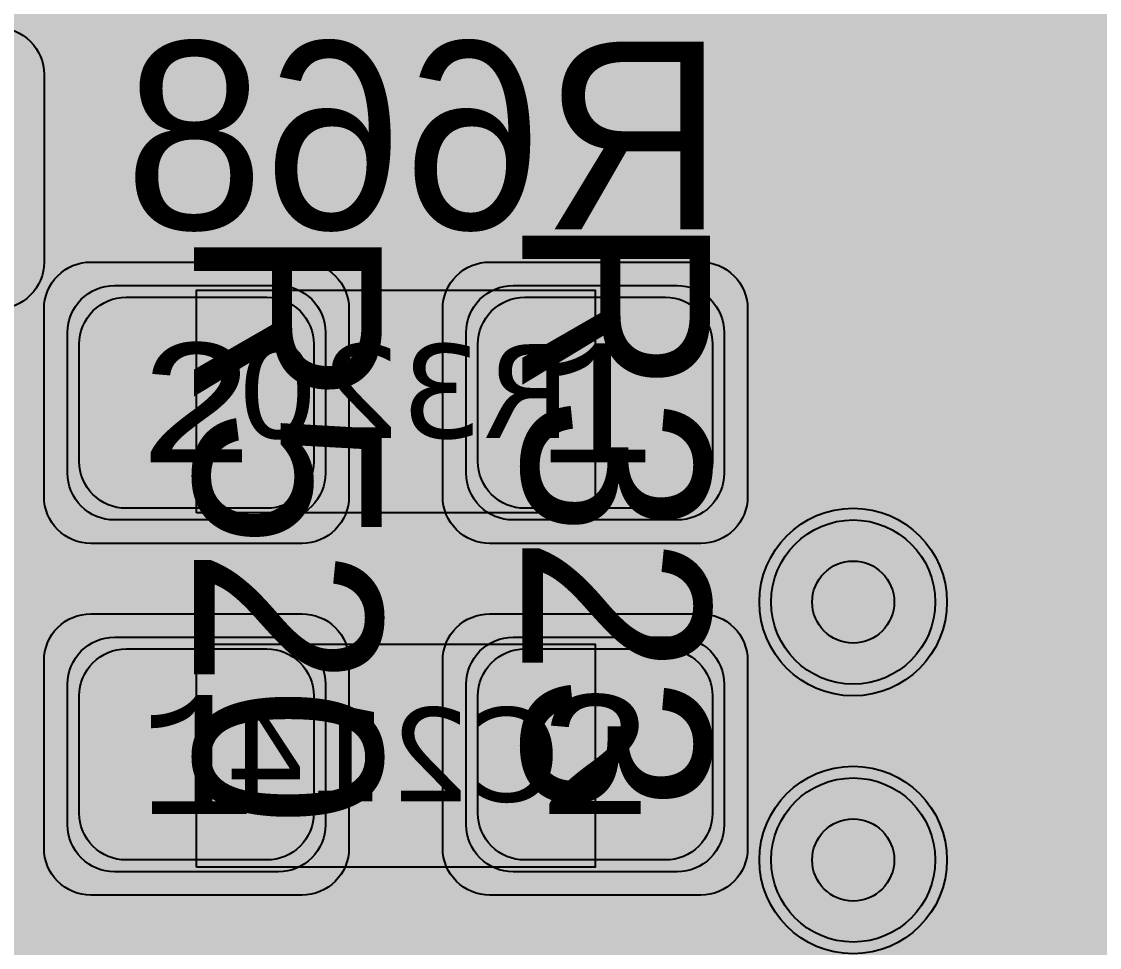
# Model space of a CAD drawing. Extents: x -28 to 199, y -61 to 255.
# Drawn here: x 32.654 to 37.25, y 192.427 to 196.376 of the extents above; entities that cross this region are included whole.
import ezdxf
from ezdxf.enums import TextEntityAlignment as Align

# ---------------------------------------------------------------- set-up
doc = ezdxf.new("R2010")
doc.units = 0
doc.header["$MEASUREMENT"] = 0
for name, color, linetype in [('ASSEMBLY_OUTLINES_BTM', 191, 'CONTINUOUS'), ('ASSEMBLY_PART_NUMBERS_BTM', 191, 'CONTINUOUS'), ('ASSEMBLY_PART_NUMBERS_TOP', 102, 'CONTINUOUS'), ('ASSEMBLY_REF_DES_BTM', 191, 'CONTINUOUS'), ('DRILL_DRAWING', 21, 'CONTINUOUS'), ('GENERATED_SILKSCREEN_BTM', 255, 'CONTINUOUS'), ('GENERATED_SILKSCREEN_TOP', 140, 'CONTINUOUS'), ('PART_PADS_SMD_BTM', 10, 'CONTINUOUS'), ('PIN_NUMBERS_BTM', 8, 'CONTINUOUS'), ('PIN_NUMBERS_TOP', 8, 'CONTINUOUS'), ('PLACEMENT_OUTLINES_BTM', 222, 'CONTINUOUS'), ('PLANE_SHAPES_LAYER_2', 230, 'CONTINUOUS'), ('PLANE_SHAPES_LAYER_3', 81, 'CONTINUOUS'), ('SILKSCREEN_OUTLINES_BTM', 211, 'CONTINUOUS'), ('SILKSCREEN_REF_DES_BTM', 211, 'CONTINUOUS'), ('SILKSCREEN_REF_DES_TOP', 150, 'CONTINUOUS'), ('SOLDERMASK_PADS_BTM', 12, 'CONTINUOUS'), ('SOLDERMASK_PADS_TOP', 180, 'CONTINUOUS'), ('SOLDERPASTE_PADS_BTM', 12, 'CONTINUOUS'), ('TRACES_LAYER_3', 81, 'CONTINUOUS'), ('TRACES_LAYER_BOTTOM', 10, 'CONTINUOUS'), ('TRACES_LAYER_TOP', 150, 'CONTINUOUS'), ('VIA_HOLES_LAYER_2', 30, 'CONTINUOUS'), ('VIA_HOLES_LAYER_3', 30, 'CONTINUOUS'), ('VIA_HOLES_LAYER_BOTTOM', 30, 'CONTINUOUS'), ('VIA_HOLES_LAYER_TOP', 30, 'CONTINUOUS'), ('VIA_PADS_LAYER_2', 230, 'CONTINUOUS'), ('VIA_PADS_LAYER_3', 81, 'CONTINUOUS'), ('VIA_PADS_LAYER_BOTTOM', 10, 'CONTINUOUS'), ('VIA_PADS_LAYER_TOP', 150, 'CONTINUOUS')]:
    doc.layers.add(name, color=color, linetype=linetype)
doc.styles.add('COURIER_NEW', font='COUR.TTF')
doc.styles.add('VERDANA', font='verdana.TTF')
doc.styles.add('VERIBEST_GERBER_0', font='txt')

msp = doc.modelspace()

# ---------------------------------------------------------------- hatches: boundary and pattern name
at = {"layer": 'PLANE_SHAPES_LAYER_2'}
h = msp.add_hatch(color=256, dxfattribs=at)
h.paths.add_polyline_path([(169.5, 129.25), (149.5, 129.25), (142.25, 122), (142.25, 90.5), (147.5, 90.5), (147.5, 80), (154, 80), (154, 69.25), (131.75, 69.25), (131.75, 73.25), (121.25, 73.25), (121.25, 81), (110.5, 81), (110.5, 125.75), (106.5, 125.75), (106.5, 128.75), (93.5, 128.75), (93.5, 120.25), (91.75, 120.25), (91.75, 121.5), (80, 121.5), (80, 118.25), (73.25, 118.25), (73.25, 124.5), (67.5, 124.5), (67.5, 128), (57.75, 128), (57.75, 120.25), (55.25, 120.25), (55.25, 121.5), (47.5, 121.5), (47.5, 119), (35, 119), (35, 134.75), (32.75, 134.75), (32.75, 159.75), (29.25, 159.75), (29.25, 175.25), (22.5, 175.25), (22.5, 195.25), (17.25, 195.25), (17.25, 198), (22.5, 198), (22.5, 216.5), (40.25, 216.5), (40.25, 235.5), (54.5, 235.5), (54.5, 254), (87.25, 254), (87.25, 236.25), (86.25, 236.25), (86.25, 228.75), (81, 228.75), (81, 218.75), (95.25, 218.75), (95.25, 194.5), (87, 194.5), (87, 172), (131.1, 172), (131.1, 208.75), (115.5, 208.75), (115.5, 213.75), (106.75, 213.75), (106.75, 218.75), (110.25, 222.25), (110.25, 226.25), (142.5, 226.25), (142.5, 221.5), (160.5, 221.5), (160.5, 240.75), (169.5, 240.75)])
h.paths.add_polyline_path([(35.5, 149.5), (41.75, 149.5), (41.75, 152), (39.25, 152), (39.25, 154), (37.75, 154), (37.75, 152), (35.5, 152)], flags=16)
h.paths.add_polyline_path([(37.5, 125.75), (37.5, 128.75), (42.75, 128.75), (42.75, 125.75)], flags=16)
h.paths.add_polyline_path([(52, 127.75), (52, 130.75), (54.25, 130.75), (54.25, 127.75)], flags=16)
h.paths.add_polyline_path([(50.75, 219.5), (50.75, 226.5), (71.75, 226.5), (71.75, 219.5)], flags=16)
h.paths.add_polyline_path([(66.5, 150.75), (66.5, 177.5), (72.25, 177.5), (72.25, 150.75)], flags=16)
h.paths.add_polyline_path([(47.25, 185.25), (73, 185.25), (73, 188.25), (70.25, 188.25), (70.25, 191), (47.25, 191)], flags=16)
h.paths.add_polyline_path([(84.5, 208), (84.5, 212.75), (85, 212.75), (85, 208)], flags=16)
h.paths.add_polyline_path([(61.5, 137.25), (87.75, 137.25), (87.75, 140.5), (84.75, 140.5), (84.75, 143), (61.5, 143)], flags=16)
h.paths.add_polyline_path([(88.75, 127), (88.75, 130), (91, 130), (91, 127)], flags=16)
h.paths.add_polyline_path([(85.5, 130.25), (85.5, 132.5), (91, 132.5), (91, 130.25)], flags=16)
h.paths.add_polyline_path([(108.75, 142.25), (135.75, 142.25), (135.75, 145.75), (132.25, 145.75), (132.25, 149), (108.75, 149)], flags=16)
h.paths.add_polyline_path([(114.25, 126.75), (140.75, 126.75), (140.75, 129.75), (137.25, 129.75), (137.25, 133), (114.25, 133)], flags=16)
h.paths.add_polyline_path([(155.25, 180.25), (166.25, 180.25), (166.25, 186.25), (152.25, 186.25), (152.25, 183), (155.25, 183)], flags=16)
at = {"layer": 'PLANE_SHAPES_LAYER_3'}
h = msp.add_hatch(color=256, dxfattribs=at)
h.paths.add_polyline_path([(169.5, 129.25), (149.5, 129.25), (142.25, 122), (142.25, 90.5), (147.5, 90.5), (147.5, 80), (154, 80), (154, 69.25), (131.75, 69.25), (131.75, 73.25), (121.25, 73.25), (121.25, 81), (110.5, 81), (110.5, 125.75), (106.5, 125.75), (106.5, 128.75), (93.5, 128.75), (93.5, 120.25), (91.75, 120.25), (91.75, 121.5), (80, 121.5), (80, 118.25), (73.25, 118.25), (73.25, 124.5), (67.5, 124.5), (67.5, 127.75), (58.25, 127.75), (58.25, 130.25), (88.75, 130.25), (88.75, 127), (91, 127), (91, 132.5), (55, 132.5), (55, 131.25), (52, 131.25), (52, 127.75), (55, 127.75), (55, 127.25), (57.75, 127.25), (57.75, 120.25), (55.25, 120.25), (55.25, 121.5), (47.5, 121.5), (47.5, 119), (35, 119), (35, 134.75), (32.75, 134.75), (32.75, 159.75), (29.25, 159.75), (29.25, 175.25), (22.5, 175.25), (22.5, 195.25), (17.25, 195.25), (17.25, 198), (22.5, 198), (22.5, 216.5), (40.25, 216.5), (40.25, 235.5), (54.5, 235.5), (54.5, 254), (87.25, 254), (87.25, 236.25), (86.25, 236.25), (86.25, 228.75), (81, 228.75), (81, 218.75), (95.25, 218.75), (95.25, 194.5), (87, 194.5), (87, 172), (131.1, 172), (131.1, 208.75), (115.5, 208.75), (115.5, 213.75), (106.75, 213.75), (106.75, 218.75), (110.25, 222.25), (110.25, 226.25), (142.5, 226.25), (142.5, 221.5), (160.5, 221.5), (160.5, 240.75), (169.5, 240.75)])
h.paths.add_polyline_path([(35.5, 149.5), (41.75, 149.5), (41.75, 152), (39.25, 152), (39.25, 154), (37.75, 154), (37.75, 152), (35.5, 152)], flags=16)
h.paths.add_polyline_path([(37.5, 125.75), (37.5, 128.75), (42.75, 128.75), (42.75, 125.75)], flags=16)
h.paths.add_polyline_path([(50.75, 219.5), (50.75, 226.5), (71.75, 226.5), (71.75, 219.5)], flags=16)
h.paths.add_polyline_path([(66.5, 150.75), (66.5, 177.5), (72.25, 177.5), (72.25, 150.75)], flags=16)
h.paths.add_polyline_path([(47.25, 185.25), (73, 185.25), (73, 188.25), (70.25, 188.25), (70.25, 191), (47.25, 191)], flags=16)
h.paths.add_polyline_path([(84.5, 208), (84.5, 212.75), (85, 212.75), (85, 208)], flags=16)
h.paths.add_polyline_path([(61.5, 137.25), (87.75, 137.25), (87.75, 140.5), (84.75, 140.5), (84.75, 143), (61.5, 143)], flags=16)
h.paths.add_polyline_path([(108.75, 142.25), (135.75, 142.25), (135.75, 145.75), (132.25, 145.75), (132.25, 149), (108.75, 149)], flags=16)
h.paths.add_polyline_path([(114.25, 126.75), (140.75, 126.75), (140.75, 129.75), (137.25, 129.75), (137.25, 133), (114.25, 133)], flags=16)
h.paths.add_polyline_path([(155.25, 180.25), (166.25, 180.25), (166.25, 186.25), (152.25, 186.25), (152.25, 183), (155.25, 183)], flags=16)
at = {"layer": 'VIA_HOLES_LAYER_2'}
h = msp.add_hatch(color=256, dxfattribs=at)
edge = h.paths.add_edge_path()
edge.add_arc((36.2, 193.9), 0.175, 0, 360)
h = msp.add_hatch(color=256, dxfattribs=at)
edge = h.paths.add_edge_path()
edge.add_arc((36.2, 192.8), 0.175, 0, 360)
at = {"layer": 'VIA_HOLES_LAYER_3'}
h = msp.add_hatch(color=256, dxfattribs=at)
edge = h.paths.add_edge_path()
edge.add_arc((36.2, 193.9), 0.175, 0, 360)
h = msp.add_hatch(color=256, dxfattribs=at)
edge = h.paths.add_edge_path()
edge.add_arc((36.2, 192.8), 0.175, 0, 360)
at = {"layer": 'VIA_HOLES_LAYER_BOTTOM'}
h = msp.add_hatch(color=256, dxfattribs=at)
edge = h.paths.add_edge_path()
edge.add_arc((36.2, 193.9), 0.175, 0, 360)
h = msp.add_hatch(color=256, dxfattribs=at)
edge = h.paths.add_edge_path()
edge.add_arc((36.2, 192.8), 0.175, 0, 360)
at = {"layer": 'VIA_HOLES_LAYER_TOP'}
h = msp.add_hatch(color=256, dxfattribs=at)
edge = h.paths.add_edge_path()
edge.add_arc((36.2, 193.9), 0.175, 0, 360)
h = msp.add_hatch(color=256, dxfattribs=at)
edge = h.paths.add_edge_path()
edge.add_arc((36.2, 192.8), 0.175, 0, 360)

# ---------------------------------------------------------------- linework, layer by layer
at = {"layer": 'ASSEMBLY_OUTLINES_BTM'}
for points in [[(33.4, 194.28), (33.4, 195.23), (35.1, 195.23), (35.1, 194.28)], [(33.4, 192.77), (33.4, 193.72), (35.1, 193.72), (35.1, 192.77)]]:
    msp.add_lwpolyline(points, close=True, dxfattribs=at)
at = {"layer": 'GENERATED_SILKSCREEN_BTM', "const_width": 0.15}
for points in [[(32.7376, 195.9812), (32.7632, 195.9044), (32.7376, 195.8276), (32.7376, 195.8252), (32.7368, 195.822), (32.7368, 195.5748), (32.7368, 195.5724), (32.7376, 195.57), (32.7384, 195.5668), (32.7416, 195.5636), (32.8216, 195.4812), (32.8256, 195.478), (32.8296, 195.4772), (32.8328, 195.4764), (33.1264, 195.4764), (33.1288, 195.4764), (33.1312, 195.4772), (33.1344, 195.478), (33.1376, 195.4812), (33.2176, 195.5636), (33.2216, 195.5668), (33.2224, 195.57), (33.2224, 195.5748), (33.2224, 195.822), (33.2224, 195.8252), (33.2224, 195.8268), (33.2216, 195.8276), (33.196, 195.9044), (33.2216, 195.9812), (33.2224, 195.982), (33.2224, 195.9868), (33.2224, 196.1788), (33.2224, 196.182), (33.2216, 196.186), (33.2176, 196.19), (33.1376, 196.2724), (33.1344, 196.2748), (33.1312, 196.2756), (33.1288, 196.2764), (33.1264, 196.2764), (32.8328, 196.2764), (32.8296, 196.2756), (32.8256, 196.2748), (32.8216, 196.2724), (32.7416, 196.19), (32.7384, 196.1852), (32.7376, 196.182), (32.7368, 196.1788), (32.7368, 195.9868), (32.7368, 195.9836), (32.7376, 195.982), (32.7376, 195.9812)], [(33.5992, 196.2732), (33.4648, 196.1636), (33.4616, 196.1596), (33.46, 196.1532), (33.4608, 196.1484), (33.4624, 196.1444), (33.4648, 196.1412), (33.4688, 196.138), (33.4728, 196.1356), (33.4768, 196.1348), (33.4808, 196.1348), (33.484, 196.1372), (33.6152, 196.2436), (33.8744, 196.2436), (33.9976, 196.1428), (33.9976, 195.8556), (33.8888, 195.9444), (33.8856, 195.9452), (33.884, 195.946), (33.8832, 195.946), (33.8832, 195.9468), (33.8792, 195.9476), (33.6096, 195.9476), (33.6064, 195.9468), (33.6064, 195.946), (33.6048, 195.946), (33.6024, 195.9452), (33.6, 195.9444), (33.4648, 195.8356), (33.464, 195.8332), (33.4624, 195.8324), (33.4616, 195.8316), (33.4616, 195.83), (33.46, 195.8244), (33.4592, 195.822), (33.4592, 195.602), (33.46, 195.598), (33.4616, 195.5948), (33.4624, 195.5916), (33.4648, 195.5892), (33.5992, 195.4796), (33.6032, 195.478), (33.604, 195.4772), (33.6064, 195.4772), (33.6072, 195.4764), (33.608, 195.4764), (33.6096, 195.4764), (33.8792, 195.4764), (33.8824, 195.4772), (33.8856, 195.478), (33.8888, 195.4796), (34.0232, 195.5892), (34.0256, 195.5908), (34.0264, 195.5916), (34.028, 195.594), (34.0296, 195.5996), (34.0304, 195.602), (34.0304, 196.1508), (34.0296, 196.1548), (34.028, 196.158), (34.0264, 196.1596), (34.0256, 196.1612), (34.0232, 196.1636), (33.8888, 196.2732), (33.8856, 196.274), (33.884, 196.2748), (33.8824, 196.2756), (33.8792, 196.2764), (33.6096, 196.2764), (33.6064, 196.2756), (33.6048, 196.2748), (33.6024, 196.274), (33.5992, 196.2732)], [(34.3552, 196.2732), (34.2208, 196.1636), (34.2176, 196.1596), (34.216, 196.1532), (34.2168, 196.1484), (34.2184, 196.1444), (34.2208, 196.1412), (34.2248, 196.138), (34.2288, 196.1356), (34.2328, 196.1348), (34.2368, 196.1348), (34.24, 196.1372), (34.3712, 196.2436), (34.6304, 196.2436), (34.7536, 196.1428), (34.7536, 195.8556), (34.6448, 195.9444), (34.6416, 195.9452), (34.64, 195.946), (34.6392, 195.946), (34.6392, 195.9468), (34.6352, 195.9476), (34.3656, 195.9476), (34.3624, 195.9468), (34.3624, 195.946), (34.3608, 195.946), (34.3584, 195.9452), (34.356, 195.9444), (34.2208, 195.8356), (34.22, 195.8332), (34.2184, 195.8324), (34.2176, 195.8316), (34.2176, 195.83), (34.216, 195.8244), (34.2152, 195.822), (34.2152, 195.602), (34.216, 195.598), (34.2176, 195.5948), (34.2184, 195.5916), (34.2208, 195.5892), (34.3552, 195.4796), (34.3592, 195.478), (34.36, 195.4772), (34.3624, 195.4772), (34.3632, 195.4764), (34.364, 195.4764), (34.3656, 195.4764), (34.6352, 195.4764), (34.6384, 195.4772), (34.6416, 195.478), (34.6448, 195.4796), (34.7792, 195.5892), (34.7816, 195.5908), (34.7824, 195.5916), (34.784, 195.594), (34.7856, 195.5996), (34.7864, 195.602), (34.7864, 196.1508), (34.7856, 196.1548), (34.784, 196.158), (34.7824, 196.1596), (34.7816, 196.1612), (34.7792, 196.1636), (34.6448, 196.2732), (34.6416, 196.274), (34.64, 196.2748), (34.6384, 196.2756), (34.6352, 196.2764), (34.3656, 196.2764), (34.3624, 196.2756), (34.3608, 196.2748), (34.3584, 196.274), (34.3552, 196.2732)], [(34.976, 195.9724), (34.9736, 195.974), (34.9728, 195.978), (34.9712, 195.982), (34.9704, 195.986), (34.9704, 196.1508), (34.9712, 196.1548), (34.9728, 196.1572), (34.9728, 196.1596), (34.9736, 196.1604), (34.9752, 196.1612), (34.976, 196.1628), (35.112, 196.2732), (35.116, 196.2748), (35.1192, 196.2756), (35.1224, 196.2764), (35.5256, 196.2764), (35.5328, 196.2748), (35.5376, 196.2708), (35.5416, 196.266), (35.5432, 196.2604), (35.5432, 195.4924), (35.5416, 195.486), (35.5376, 195.482), (35.5328, 195.4796), (35.5272, 195.4788), (35.5208, 195.4796), (35.5152, 195.482), (35.5112, 195.486), (35.5096, 195.4924), (35.5096, 195.8604), (35.1336, 195.8604), (35.0024, 195.4876), (34.9992, 195.482), (34.9936, 195.4788), (34.988, 195.478), (34.9824, 195.4796), (34.9776, 195.482), (34.9736, 195.486), (34.972, 195.4916), (34.9728, 195.498), (35.104, 195.8708), (34.976, 195.9724)], [(33.1904, 196.17), (33.1904, 195.9884), (33.1688, 195.9196), (32.792, 195.9196), (32.7688, 195.9884), (32.7688, 196.17), (32.84, 196.2436), (33.1184, 196.2436), (33.1904, 196.17)], [(35.5096, 196.2436), (35.1272, 196.2436), (35.0024, 196.1428), (35.0024, 195.994), (35.1272, 195.8924), (35.5096, 195.8924), (35.5096, 196.2436)], [(33.9976, 195.814), (33.9976, 195.61), (33.8744, 195.5092), (33.616, 195.5092), (33.4912, 195.61), (33.4912, 195.814), (33.616, 195.9156), (33.8744, 195.9156), (33.9976, 195.814)], [(34.7536, 195.814), (34.7536, 195.61), (34.6304, 195.5092), (34.372, 195.5092), (34.2472, 195.61), (34.2472, 195.814), (34.372, 195.9156), (34.6304, 195.9156), (34.7536, 195.814)], [(33.1904, 195.8188), (33.1904, 195.582), (33.1184, 195.5092), (32.84, 195.5092), (32.7688, 195.582), (32.7688, 195.8188), (32.792, 195.8876), (33.1688, 195.8876), (33.1904, 195.8188)]]:
    msp.add_lwpolyline(points, dxfattribs=at)
for points in [[(34.542098, 195.230005, 1.22306e-05), (34.542089, 195.229995), (33.957911, 195.229995, 1.22306e-05), (33.957902, 195.230005), (34.542098, 195.230005)], [(34.533844, 194.279995), (33.966156, 194.279995, 1.1642e-05), (33.966164, 194.280005), (34.533836, 194.280005, 1.1642e-05), (34.533844, 194.279995)], [(34.533844, 193.720005, 1.1642e-05), (34.533836, 193.719995), (33.966164, 193.719995, 1.1642e-05), (33.966156, 193.720005), (34.533844, 193.720005)], [(34.542098, 192.769995), (33.957902, 192.769995, 1.22306e-05), (33.957911, 192.770005), (34.542089, 192.770005, 1.22306e-05), (34.542098, 192.769995)]]:
    msp.add_lwpolyline(points, format="xyb", dxfattribs=at)
at = {"layer": 'GENERATED_SILKSCREEN_TOP', "const_width": 0.15}
for points in [[(35.2892, 194.8756), (35.2908, 194.8732), (35.2948, 194.8724), (35.2988, 194.87), (35.3028, 194.87), (35.4676, 194.87), (35.4716, 194.87), (35.474, 194.8724), (35.4764, 194.8724), (35.4772, 194.8732), (35.478, 194.874), (35.4804, 194.8756), (35.59, 195.0116), (35.5916, 195.0156), (35.5924, 195.018), (35.5932, 195.022), (35.5932, 195.4252), (35.5916, 195.4324), (35.5876, 195.4364), (35.5836, 195.4412), (35.5772, 195.4428), (34.8092, 195.4428), (34.8028, 195.4412), (34.7988, 195.4372), (34.7964, 195.4324), (34.7956, 195.4268), (34.7964, 195.4204), (34.7988, 195.4148), (34.8028, 195.4108), (34.8092, 195.4092), (35.1772, 195.4092), (35.1772, 195.0332), (34.8044, 194.902), (34.7988, 194.8988), (34.7956, 194.8932), (34.7948, 194.8868), (34.7964, 194.882), (34.7996, 194.8772), (34.8036, 194.8732), (34.8084, 194.8708), (34.8148, 194.8724), (35.1876, 195.0036), (35.2892, 194.8756)], [(33.8892, 194.8256), (33.8908, 194.8232), (33.8948, 194.8224), (33.8988, 194.82), (33.9028, 194.82), (34.0676, 194.82), (34.0716, 194.82), (34.074, 194.8224), (34.0764, 194.8224), (34.0772, 194.8232), (34.078, 194.824), (34.0804, 194.8256), (34.19, 194.9616), (34.1916, 194.9656), (34.1924, 194.968), (34.1932, 194.972), (34.1932, 195.3752), (34.1916, 195.3824), (34.1876, 195.3864), (34.1836, 195.3912), (34.1772, 195.3928), (33.4092, 195.3928), (33.4028, 195.3912), (33.3988, 195.3872), (33.3964, 195.3824), (33.3956, 195.3768), (33.3964, 195.3704), (33.3988, 195.3648), (33.4028, 195.3608), (33.4092, 195.3592), (33.7772, 195.3592), (33.7772, 194.9832), (33.4044, 194.852), (33.3988, 194.8488), (33.3956, 194.8432), (33.3948, 194.8368), (33.3964, 194.832), (33.3996, 194.8272), (33.4036, 194.8232), (33.4084, 194.8208), (33.4148, 194.8224), (33.7876, 194.9536), (33.8892, 194.8256)], [(35.5604, 195.4092), (35.5604, 195.026), (35.4596, 194.902), (35.3108, 194.902), (35.2092, 195.026), (35.2092, 195.4092), (35.5604, 195.4092)], [(34.1604, 195.3592), (34.1604, 194.976), (34.0596, 194.852), (33.9108, 194.852), (33.8092, 194.976), (33.8092, 195.3592), (34.1604, 195.3592)], [(34.7964, 194.5444), (34.906, 194.6796), (34.91, 194.6836), (34.9124, 194.6844), (34.9148, 194.6844), (34.9204, 194.6836), (34.926, 194.6804), (34.9308, 194.6764), (34.9332, 194.6716), (34.934, 194.666), (34.9324, 194.6604), (34.826, 194.53), (34.826, 194.2716), (34.9268, 194.1468), (35.0756, 194.1468), (35.1772, 194.27), (35.1772, 194.4028), (35.1788, 194.4092), (35.182, 194.4132), (35.1876, 194.4156), (35.1932, 194.4164), (35.1988, 194.4156), (35.2044, 194.4132), (35.2076, 194.4092), (35.2092, 194.4028), (35.2092, 194.27), (35.3108, 194.1468), (35.4596, 194.1468), (35.5604, 194.2716), (35.5604, 194.53), (35.454, 194.6604), (35.4524, 194.666), (35.4532, 194.6716), (35.4556, 194.6764), (35.4604, 194.6804), (35.466, 194.6836), (35.4716, 194.6844), (35.474, 194.6844), (35.4764, 194.6836), (35.4804, 194.6796), (35.59, 194.5444), (35.5908, 194.542), (35.5916, 194.5396), (35.5924, 194.5388), (35.5932, 194.5356), (35.5932, 194.266), (35.5924, 194.262), (35.5916, 194.2604), (35.5908, 194.258), (35.59, 194.2556), (35.4804, 194.1204), (35.4772, 194.118), (35.4732, 194.1172), (35.4708, 194.1156), (35.4676, 194.1148), (35.3028, 194.1148), (35.3004, 194.1156), (35.2948, 194.1172), (35.2916, 194.118), (35.2892, 194.1204), (35.1932, 194.238), (35.0972, 194.1204), (35.0956, 194.1196), (35.094, 194.118), (35.0932, 194.1172), (35.0916, 194.1172), (35.086, 194.1156), (35.0836, 194.1148), (34.9188, 194.1148), (34.9148, 194.1156), (34.9116, 194.1172), (34.9084, 194.118), (34.906, 194.1204), (34.7964, 194.2556), (34.7948, 194.2588), (34.794, 194.2596), (34.794, 194.262), (34.794, 194.2628), (34.7932, 194.2636), (34.7932, 194.266), (34.7932, 194.5356), (34.794, 194.5388), (34.7948, 194.542), (34.7964, 194.5444)], [(33.918, 194.4856), (33.9172, 194.4888), (33.9164, 194.4912), (33.9148, 194.4944), (33.8268, 194.6032), (34.1604, 194.6032), (34.1604, 194.0808), (34.162, 194.0752), (34.1652, 194.0704), (34.1708, 194.068), (34.1764, 194.0672), (34.1828, 194.068), (34.1884, 194.0704), (34.1916, 194.0752), (34.1932, 194.0808), (34.1932, 194.6208), (34.1916, 194.6264), (34.1876, 194.6304), (34.1836, 194.6352), (34.1772, 194.6368), (33.7924, 194.6368), (33.7868, 194.636), (33.7828, 194.6336), (33.7804, 194.6304), (33.7788, 194.6248), (33.7772, 194.6208), (33.7764, 194.6176), (33.7772, 194.6136), (33.7796, 194.6104), (33.886, 194.48), (33.886, 194.2216), (33.7844, 194.0968), (33.5268, 194.0968), (33.4268, 194.2216), (33.4268, 194.48), (33.5324, 194.6104), (33.5348, 194.616), (33.5348, 194.6208), (33.5316, 194.6256), (33.5276, 194.6304), (33.522, 194.6336), (33.5164, 194.6344), (33.5132, 194.6344), (33.5108, 194.6336), (33.5068, 194.6296), (33.3964, 194.4944), (33.3948, 194.492), (33.3948, 194.4888), (33.3932, 194.4856), (33.3932, 194.216), (33.3932, 194.2136), (33.394, 194.2128), (33.394, 194.212), (33.3948, 194.2104), (33.3948, 194.2088), (33.3964, 194.2056), (33.5068, 194.0704), (33.5092, 194.068), (33.5108, 194.0672), (33.5156, 194.0656), (33.5188, 194.0648), (33.7924, 194.0648), (33.7964, 194.0656), (33.8004, 194.0672), (33.802, 194.0672), (33.8028, 194.068), (33.8044, 194.0696), (33.806, 194.0704), (33.9148, 194.2056), (33.9164, 194.2096), (33.9172, 194.212), (33.918, 194.216), (33.918, 194.4856)], [(35.59, 193.4988), (35.4804, 193.3644), (35.4764, 193.362), (35.4732, 193.3612), (35.4708, 193.3596), (35.4676, 193.3588), (35.358, 193.3588), (35.3556, 193.3596), (35.35, 193.3612), (35.346, 193.362), (35.3444, 193.3644), (34.9116, 193.8972), (34.826, 193.8972), (34.826, 193.3748), (34.8244, 193.3692), (34.8212, 193.3644), (34.8156, 193.362), (34.8092, 193.3612), (34.8036, 193.362), (34.798, 193.3644), (34.7948, 193.3692), (34.7932, 193.3748), (34.7932, 193.914), (34.7948, 193.9204), (34.7988, 193.9244), (34.8036, 193.9284), (34.8092, 193.93), (34.9188, 193.93), (34.9212, 193.9292), (34.9268, 193.9276), (34.9292, 193.926), (34.9308, 193.9244), (34.9324, 193.9228), (35.366, 193.3908), (35.4596, 193.3908), (35.5604, 193.5156), (35.5604, 193.774), (35.454, 193.9044), (35.4524, 193.91), (35.4532, 193.9148), (35.4556, 193.9204), (35.4604, 193.9236), (35.466, 193.9268), (35.4716, 193.9276), (35.4764, 193.9268), (35.4804, 193.9228), (35.59, 193.7884), (35.5908, 193.7852), (35.5916, 193.7828), (35.5924, 193.782), (35.5932, 193.7788), (35.5932, 193.5092), (35.5924, 193.506), (35.5924, 193.5052), (35.5916, 193.5044), (35.5908, 193.502), (35.59, 193.4988)], [(34.19, 193.4488), (34.0804, 193.3144), (34.0764, 193.312), (34.0732, 193.3112), (34.0708, 193.3096), (34.0676, 193.3088), (33.958, 193.3088), (33.9556, 193.3096), (33.95, 193.3112), (33.946, 193.312), (33.9444, 193.3144), (33.5116, 193.8472), (33.426, 193.8472), (33.426, 193.3248), (33.4244, 193.3192), (33.4212, 193.3144), (33.4156, 193.312), (33.4092, 193.3112), (33.4036, 193.312), (33.398, 193.3144), (33.3948, 193.3192), (33.3932, 193.3248), (33.3932, 193.864), (33.3948, 193.8704), (33.3988, 193.8744), (33.4036, 193.8784), (33.4092, 193.88), (33.5188, 193.88), (33.5212, 193.8792), (33.5268, 193.8776), (33.5292, 193.876), (33.5308, 193.8744), (33.5324, 193.8728), (33.966, 193.3408), (34.0596, 193.3408), (34.1604, 193.4656), (34.1604, 193.724), (34.054, 193.8544), (34.0524, 193.86), (34.0532, 193.8648), (34.0556, 193.8704), (34.0604, 193.8736), (34.066, 193.8768), (34.0716, 193.8776), (34.0764, 193.8768), (34.0804, 193.8728), (34.19, 193.7384), (34.1908, 193.7352), (34.1916, 193.7328), (34.1924, 193.732), (34.1932, 193.7288), (34.1932, 193.4592), (34.1924, 193.456), (34.1924, 193.4552), (34.1916, 193.4544), (34.1908, 193.452), (34.19, 193.4488)], [(34.7964, 193.0324), (34.906, 193.1676), (34.91, 193.1716), (34.9124, 193.1724), (34.9148, 193.1724), (34.9204, 193.1716), (34.926, 193.1684), (34.9308, 193.1644), (34.9332, 193.1596), (34.934, 193.154), (34.9324, 193.1484), (34.826, 193.018), (34.826, 192.7596), (34.9268, 192.6348), (35.0756, 192.6348), (35.1772, 192.758), (35.1772, 192.8908), (35.1788, 192.8972), (35.182, 192.9012), (35.1876, 192.9036), (35.1932, 192.9044), (35.1988, 192.9036), (35.2044, 192.9012), (35.2076, 192.8972), (35.2092, 192.8908), (35.2092, 192.758), (35.3108, 192.6348), (35.4596, 192.6348), (35.5604, 192.7596), (35.5604, 193.018), (35.454, 193.1484), (35.4524, 193.154), (35.4532, 193.1596), (35.4556, 193.1644), (35.4604, 193.1684), (35.466, 193.1716), (35.4716, 193.1724), (35.474, 193.1724), (35.4764, 193.1716), (35.4804, 193.1676), (35.59, 193.0324), (35.5908, 193.03), (35.5916, 193.0276), (35.5924, 193.0268), (35.5932, 193.0236), (35.5932, 192.754), (35.5924, 192.75), (35.5916, 192.7484), (35.5908, 192.746), (35.59, 192.7436), (35.4804, 192.6084), (35.4772, 192.606), (35.4732, 192.6052), (35.4708, 192.6036), (35.4676, 192.6028), (35.3028, 192.6028), (35.3004, 192.6036), (35.2948, 192.6052), (35.2916, 192.606), (35.2892, 192.6084), (35.1932, 192.726), (35.0972, 192.6084), (35.0956, 192.6076), (35.094, 192.606), (35.0932, 192.6052), (35.0916, 192.6052), (35.086, 192.6036), (35.0836, 192.6028), (34.9188, 192.6028), (34.9148, 192.6036), (34.9116, 192.6052), (34.9084, 192.606), (34.906, 192.6084), (34.7964, 192.7436), (34.7948, 192.7468), (34.794, 192.7476), (34.794, 192.75), (34.794, 192.7508), (34.7932, 192.7516), (34.7932, 192.754), (34.7932, 193.0236), (34.794, 193.0268), (34.7948, 193.03), (34.7964, 193.0324)], [(34.0804, 193.1168), (34.19, 192.9824), (34.1908, 192.9792), (34.1916, 192.9768), (34.1924, 192.976), (34.1932, 192.9728), (34.1932, 192.7032), (34.1924, 192.7), (34.1924, 192.6992), (34.1916, 192.6984), (34.1908, 192.696), (34.19, 192.6928), (34.0804, 192.5584), (34.0772, 192.556), (34.0732, 192.5552), (34.0708, 192.5536), (34.0676, 192.5528), (33.5188, 192.5528), (33.5164, 192.5536), (33.5108, 192.5552), (33.5092, 192.556), (33.506, 192.5584), (33.3964, 192.6928), (33.3956, 192.696), (33.3948, 192.6976), (33.394, 192.6992), (33.3932, 192.7008), (33.3932, 192.7032), (33.3932, 192.9728), (33.394, 192.976), (33.3948, 192.9792), (33.3964, 192.9824), (33.506, 193.1168), (33.5076, 193.1184), (33.5084, 193.12), (33.5108, 193.1216), (33.5164, 193.1232), (33.5188, 193.124), (34.0676, 193.124), (34.0708, 193.1232), (34.0732, 193.1216), (34.0764, 193.12), (34.0804, 193.1168)], [(34.0596, 193.0912), (33.5268, 193.0912), (33.4868, 193.044), (34.118, 192.6568), (34.1604, 192.7096), (34.1604, 192.968), (34.0596, 193.0912)], [(33.466, 193.0184), (33.426, 192.968), (33.426, 192.7096), (33.5268, 192.5848), (34.0596, 192.5848), (34.0972, 192.632), (33.466, 193.0184)]]:
    msp.add_lwpolyline(points, dxfattribs=at)
at = {"layer": 'PART_PADS_SMD_BTM'}
for points in [[(33.95, 194.45, -0.4142135624), (33.75, 194.25), (33.05, 194.25, -0.4142135624), (32.85, 194.45), (32.85, 195.05, -0.4142135624), (33.05, 195.25), (33.75, 195.25, -0.4142135624), (33.95, 195.05)], [(35.65, 194.45, -0.4142135624), (35.45, 194.25), (34.75, 194.25, -0.4142135624), (34.55, 194.45), (34.55, 195.05, -0.4142135624), (34.75, 195.25), (35.45, 195.25, -0.4142135624), (35.65, 195.05)], [(32.85, 193.55, -0.4142135624), (33.05, 193.75), (33.75, 193.75, -0.4142135624), (33.95, 193.55), (33.95, 192.95, -0.4142135624), (33.75, 192.75), (33.05, 192.75, -0.4142135624), (32.85, 192.95)], [(34.55, 193.55, -0.4142135624), (34.75, 193.75), (35.45, 193.75, -0.4142135624), (35.65, 193.55), (35.65, 192.95, -0.4142135624), (35.45, 192.75), (34.75, 192.75, -0.4142135624), (34.55, 192.95)]]:
    msp.add_lwpolyline(points, format="xyb", close=True, dxfattribs=at)
at = {"layer": 'PLACEMENT_OUTLINES_BTM'}
for points in [[(33.4, 194.28), (33.4, 195.23), (35.1, 195.23), (35.1, 194.28)], [(33.4, 192.77), (33.4, 193.72), (35.1, 193.72), (35.1, 192.77)]]:
    msp.add_lwpolyline(points, close=True, dxfattribs=at)
at = {"layer": 'SILKSCREEN_OUTLINES_BTM'}
for points in [[(33.4, 194.28), (33.4, 195.23), (35.1, 195.23), (35.1, 194.28)], [(33.4, 192.77), (33.4, 193.72), (35.1, 193.72), (35.1, 192.77)]]:
    msp.add_lwpolyline(points, close=True, dxfattribs=at)
at = {"layer": 'SOLDERMASK_PADS_BTM'}
for points in [[(34.05, 194.35, -0.4142135624), (33.85, 194.15), (32.95, 194.15, -0.4142135624), (32.75, 194.35), (32.75, 195.15, -0.4142135624), (32.95, 195.35), (33.85, 195.35, -0.4142135624), (34.05, 195.15)], [(35.75, 194.35, -0.4142135624), (35.55, 194.15), (34.65, 194.15, -0.4142135624), (34.45, 194.35), (34.45, 195.15, -0.4142135624), (34.65, 195.35), (35.55, 195.35, -0.4142135624), (35.75, 195.15)], [(32.75, 193.65, -0.4142135624), (32.95, 193.85), (33.85, 193.85, -0.4142135624), (34.05, 193.65), (34.05, 192.85, -0.4142135624), (33.85, 192.65), (32.95, 192.65, -0.4142135624), (32.75, 192.85)], [(34.45, 193.65, -0.4142135624), (34.65, 193.85), (35.55, 193.85, -0.4142135624), (35.75, 193.65), (35.75, 192.85, -0.4142135624), (35.55, 192.65), (34.65, 192.65, -0.4142135624), (34.45, 192.85)]]:
    msp.add_lwpolyline(points, format="xyb", close=True, dxfattribs=at)
at = {"layer": 'SOLDERMASK_PADS_TOP'}
msp.add_lwpolyline([(32.75, 195.35, -0.4142135624), (32.55, 195.15), (31.65, 195.15, -0.4142135624), (31.45, 195.35), (31.45, 196.15, -0.4142135624), (31.65, 196.35), (32.55, 196.35, -0.4142135624), (32.75, 196.15)], format="xyb", close=True, dxfattribs=at)
at = {"layer": 'SOLDERPASTE_PADS_BTM'}
for points in [[(33.9, 194.5, -0.4142135624), (33.7, 194.3), (33.1, 194.3, -0.4142135624), (32.9, 194.5), (32.9, 195, -0.4142135624), (33.1, 195.2), (33.7, 195.2, -0.4142135624), (33.9, 195)], [(35.6, 194.5, -0.4142135624), (35.4, 194.3), (34.8, 194.3, -0.4142135624), (34.6, 194.5), (34.6, 195, -0.4142135624), (34.8, 195.2), (35.4, 195.2, -0.4142135624), (35.6, 195)], [(32.9, 193.5, -0.4142135624), (33.1, 193.7), (33.7, 193.7, -0.4142135624), (33.9, 193.5), (33.9, 193, -0.4142135624), (33.7, 192.8), (33.1, 192.8, -0.4142135624), (32.9, 193)], [(34.6, 193.5, -0.4142135624), (34.8, 193.7), (35.4, 193.7, -0.4142135624), (35.6, 193.5), (35.6, 193, -0.4142135624), (35.4, 192.8), (34.8, 192.8, -0.4142135624), (34.6, 193)]]:
    msp.add_lwpolyline(points, format="xyb", close=True, dxfattribs=at)
at = {"layer": 'TRACES_LAYER_3', "const_width": 0.5}
msp.add_lwpolyline([(36.8, 196.8), (36.8, 196.030953), (37.507397, 195.323556), (44.073556, 195.323556), (44.707454, 195.957454), (46.342546, 195.957454), (46.933126, 195.366874), (56.656126, 195.366874), (57.023, 195), (57.7, 195)], dxfattribs=at)
at = {"layer": 'TRACES_LAYER_BOTTOM'}
for points, const_width in [([(19.9, 204.7), (19.9, 204.073), (20.555632, 203.417368), (20.555632, 200.905632), (19.388647, 199.738647), (19.388647, 195.549807), (19.866672, 195.071782), (28.27768, 195.071782), (30.090988, 196.88509), (35.572933, 196.88509), (37.158023, 195.3), (40.268016, 195.3), (41.448627, 194.119389), (41.448627, 192.225954), (46.846133, 186.828448), (46.846133, 165.77102), (51.9, 160.717153), (51.9, 148.9)], 0.5), ([(29.15, 193.25), (29.15, 194.271977), (30.755446, 195.877423), (35.404546, 195.877423), (37.431969, 193.85), (38.5, 193.85)], 0.35), ([(33.4, 194.75), (33.4, 193.25)], 0.35), ([(35.1, 194.75), (35.15, 194.75), (36, 193.9), (36.2, 193.9)], 0.254), ([(33.4, 191.75), (33.4, 193.25)], 0.35), ([(36.2, 192.8), (36.2, 192.977), (35.927, 193.25), (35.1, 193.25)], 0.35), ([(35.1, 191.75), (35.1, 192.079146), (35.927, 192.079146), (36.2, 192.352146), (36.2, 192.8)], 0.35)]:
    msp.add_lwpolyline(points, dxfattribs=dict(at, const_width=const_width))
at = {"layer": 'TRACES_LAYER_TOP', "const_width": 0.35}
for points in [[(36.8, 196.8), (36.1, 196.8), (35.05, 195.75), (32.1, 195.75)], [(36.2, 192.8), (34.4, 192.8), (33.25, 191.65), (33.25, 191.6)]]:
    msp.add_lwpolyline(points, dxfattribs=at)
at = {"layer": 'VIA_HOLES_LAYER_2'}
for centre in [(36.2, 193.9), (36.2, 192.8)]:
    msp.add_circle(centre, 0.175, dxfattribs=at)
at = {"layer": 'VIA_HOLES_LAYER_3'}
for centre in [(36.2, 193.9), (36.2, 192.8)]:
    msp.add_circle(centre, 0.175, dxfattribs=at)
at = {"layer": 'VIA_HOLES_LAYER_BOTTOM'}
for centre in [(36.2, 193.9), (36.2, 192.8)]:
    msp.add_circle(centre, 0.175, dxfattribs=at)
at = {"layer": 'VIA_HOLES_LAYER_TOP'}
for centre in [(36.2, 193.9), (36.2, 192.8)]:
    msp.add_circle(centre, 0.175, dxfattribs=at)
at = {"layer": 'VIA_PADS_LAYER_2'}
for centre in [(36.2, 193.9), (36.2, 192.8)]:
    msp.add_circle(centre, 0.4, dxfattribs=at)
at = {"layer": 'VIA_PADS_LAYER_3'}
for centre in [(36.2, 193.9), (36.2, 192.8)]:
    msp.add_circle(centre, 0.4, dxfattribs=at)
at = {"layer": 'VIA_PADS_LAYER_BOTTOM'}
for centre in [(36.2, 193.9), (36.2, 192.8)]:
    msp.add_circle(centre, 0.35, dxfattribs=at)
at = {"layer": 'VIA_PADS_LAYER_TOP'}
for centre in [(36.2, 193.9), (36.2, 192.8)]:
    msp.add_circle(centre, 0.35, dxfattribs=at)

# ---------------------------------------------------------------- texts
at = {"layer": 'ASSEMBLY_PART_NUMBERS_BTM', "style": 'VERIBEST_GERBER_0', "text_generation_flag": 2}
for s, p in [('C3225X7S1H106M250AB', (30.79, 221.75)), ('C3225X7S1H106M250AB', (34.54, 221.75)), ('CL10B104KB8SFNC', (34.96, 207.5)), ('CL10B104KB8SFNC', (34.04, 201)), ('ERJ-3EKF1022V', (35.96, 193))]:
    msp.add_text(s, height=2.032, rotation=90, dxfattribs=at).set_placement(p, align=Align.TOP_LEFT)
for s, p in [('CL10B104KB8SFNC', (60.25, 197.46)), ('GRM1885C1H100JA01D', (34.25, 195.79))]:
    msp.add_text(s, height=2.032, dxfattribs=at).set_placement(p, align=Align.TOP_LEFT)
at = {"layer": 'ASSEMBLY_PART_NUMBERS_TOP', "style": 'VERIBEST_GERBER_0'}
for s, p in [('PTVS16VP1UP,115', (30.5, 198.71)), ('MMZ1608A182B', (17.75, 198.29)), ('MMZ1608A182B', (31.25, 198.29)), ('ERJ-6GEYJ751V', (17.75, 197.21)), ('ERJ-3EKF10R0V', (26.75, 193.21))]:
    msp.add_text(s, height=2.032, dxfattribs=at).set_placement(p, align=Align.TOP_LEFT)
at = {"layer": 'ASSEMBLY_REF_DES_BTM', "style": 'VERDANA', "text_generation_flag": 2}
for s, p in [('R320', (35, 195)), ('C214', (34.95, 193.45))]:
    msp.add_text(s, height=0.4, dxfattribs=at).set_placement(p, align=Align.TOP_LEFT)
at = {"layer": 'DRILL_DRAWING', "style": 'VERIBEST_GERBER_0'}
for p in [(36.8, 196.8), (37.7, 196.3), (36.2, 193.9), (36.2, 192.8), (32, 192.7)]:
    msp.add_text('A', height=2, dxfattribs=at).set_placement(p, align=Align.MIDDLE_CENTER)
at = {"layer": 'PIN_NUMBERS_BTM', "style": 'COURIER_NEW'}
for s, p in [('2', (33.4, 194.75)), ('1', (35.1, 194.75)), ('1', (33.4, 193.25)), ('2', (35.1, 193.25))]:
    msp.add_text(s, height=0.508, dxfattribs=at).set_placement(p, align=Align.MIDDLE_CENTER)
at = {"layer": 'PIN_NUMBERS_TOP', "style": 'COURIER_NEW'}
for s, p in [('2', (33.4, 194.75)), ('1', (35.1, 194.75)), ('1', (33.4, 193.25)), ('2', (35.1, 193.25))]:
    msp.add_text(s, height=0.508, dxfattribs=at).set_placement(p, align=Align.MIDDLE_CENTER)
at = {"layer": 'SILKSCREEN_REF_DES_BTM', "style": 'VERIBEST_GERBER_0', "text_generation_flag": 2}
msp.add_text('R668', height=0.8, dxfattribs=at).set_placement((35.65, 196.29), align=Align.TOP_LEFT)
at = {"layer": 'SILKSCREEN_REF_DES_TOP', "style": 'VERIBEST_GERBER_0'}
for s, p in [('R323', (35.59, 195.55)), ('R520', (34.19, 195.5))]:
    msp.add_text(s, height=0.8, rotation=270, dxfattribs=at).set_placement(p, align=Align.TOP_LEFT)

doc.saveas('drawing.dxf')
